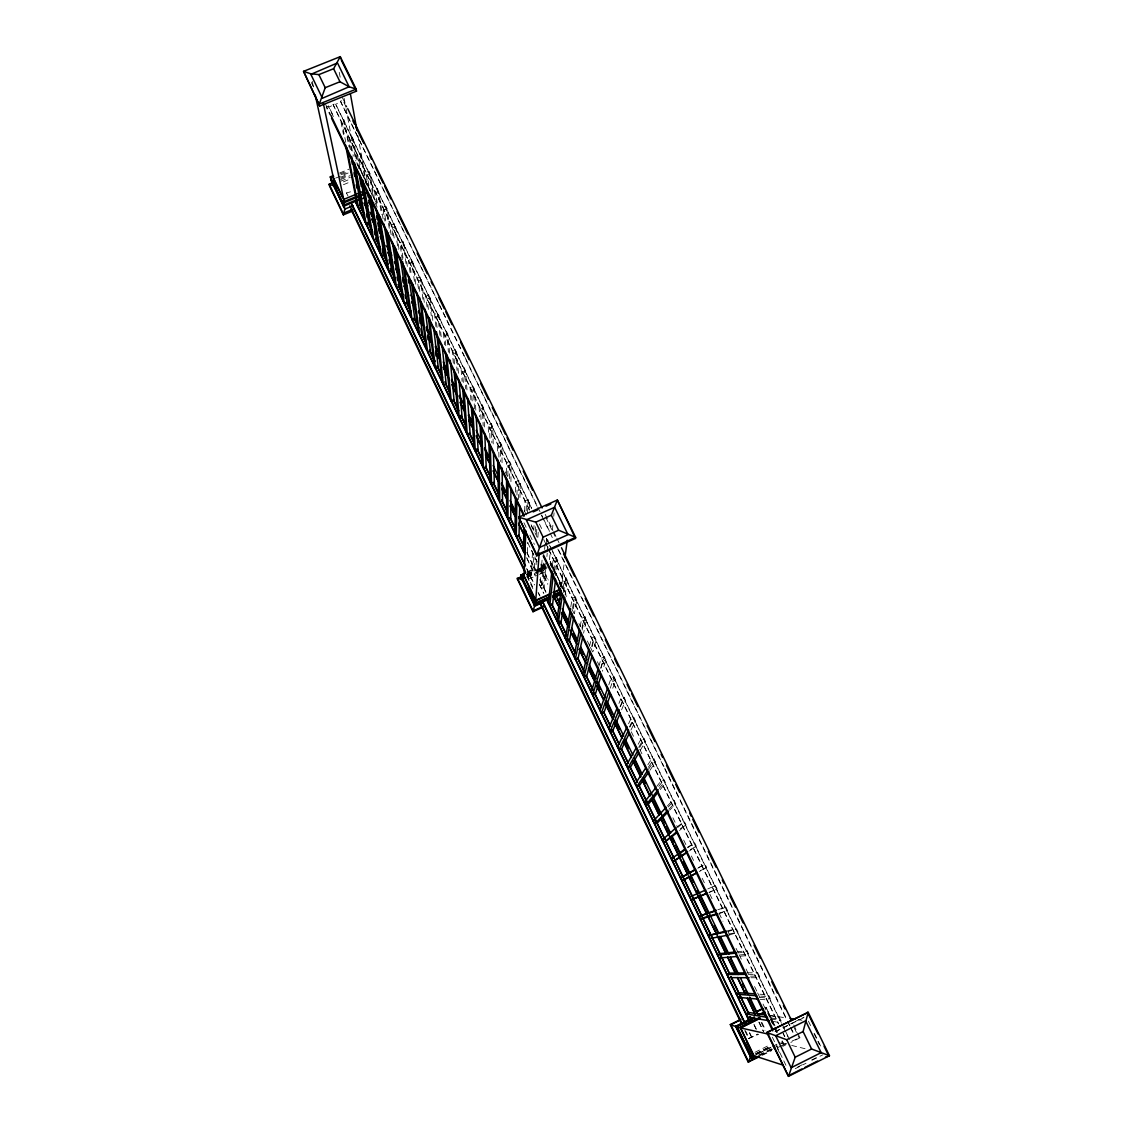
<?xml version="1.0" encoding="UTF-8"?>
<svg xmlns="http://www.w3.org/2000/svg" width="1133" height="1133" viewBox="0 0 1133 1133"><rect width="100%" height="100%" fill="white"/><g stroke="black" fill="none" stroke-linecap="round" stroke-linejoin="round"><path stroke-width="0.75" stroke-dasharray="5 3.75" d="M509.553 478.792L509.581 461.372L506.479 462.746L506.522 473.169M510.941 481.667L511.025 464.346L509.581 461.372M515.557 492.175L515.699 481.78L518.815 480.406L520.259 483.38L519.863 500.659M516.974 495.107L517.144 484.768L520.259 483.38M518.418 499.511L518.815 480.406M524.621 511.295L524.99 500.928L528.105 499.54L529.564 502.542L529.253 509.425M526.179 510.799L526.434 503.93L529.564 502.542M527.539 513.405L528.105 499.54M527.355 552.479L527.808 542.155M532.482 552.89L531.604 568.384L534.408 567.123L535.059 556.77M533.742 530.513L534.025 525.344M532.907 571.103L533.94 553.995M535.272 531.759L535.682 524.919M536.461 534.323L536.787 529.153M536.051 564.701L536.504 557.833M537.878 537.254L538.217 532.099M542.056 560.127L539.988 585.832L542.792 584.557L544.591 563.937M543.458 563.03L541.305 588.565L544.109 587.291L545.979 566.812M544.605 549.406L545.03 544.293M546.233 545.03L546.842 538.161L548.315 541.192M546.913 556.558L547.225 553.145M547.381 551.431L547.848 546.318M549.477 559.773L550.171 552.833M552.38 530.23L553.06 523.29M553.74 516.336L554.079 512.867M550.015 563.257L551.488 567.01M550.907 562.988L565.863 594.938M552.422 565.863L553.145 559.051L556.289 557.634L557.776 560.679L556.161 574.275M553.697 570.565L554.632 562.095L557.776 560.679M554.731 571.315L556.289 557.634M560.962 587.191L564.475 561.118M563.158 588.721L564.135 581.725L567.293 580.294L565.792 577.221L562.648 578.651L561.501 587.121L557.691 579.119M563.611 592.517L565.792 577.221M565.041 595.476L567.293 580.294M566.613 596.496L566.741 595.689M570.791 606.764L572.207 598.366L575.366 596.935L576.853 600.023L574.431 613.42M572.491 608.421L573.709 601.453L576.853 600.023M573.284 608.747L575.366 596.935M580.11 626.535L581.824 618.193L584.982 616.749L586.483 619.864L583.594 633.135M581.866 628.22L583.325 621.309L586.483 619.864M582.135 630.146L584.982 616.749M589.472 646.391L591.483 638.148L594.655 636.689L596.17 639.819L593.182 651.319M591.709 646.419L593.012 641.278L596.17 639.819M592.134 646.631L594.655 636.689M598.847 666.374L601.212 658.216L604.385 656.758L605.914 659.902L602.43 671.26M600.717 668.144L602.742 661.36L605.914 659.902M600.957 668.215L604.385 656.758M765.087 1009.97L765.95 1007.237L774.349 1025.747M608.789 684.842L610.999 678.412L614.185 676.939L615.715 680.097L611.678 691.286M610.191 688.241L614.185 676.939M618.93 703.466L620.842 698.721L624.042 697.234L625.586 700.421L621.578 709.853M620.091 706.78L624.042 697.234M620.445 706.595L622.385 701.908L625.586 700.421M628.546 723.803L630.755 719.158L633.942 717.656L635.5 720.871L630.911 730.105M629.41 727.018L633.942 717.656M630.061 726.947L632.299 722.358L635.5 720.871M638.176 744.254L640.712 739.707L643.912 738.206L645.484 741.435L640.23 750.457M638.729 747.355L643.912 738.206M639.706 747.412L642.284 742.936L645.484 741.435M647.835 764.803L650.739 760.399L653.953 758.883L655.525 762.127L649.86 770.369M648.359 767.253L653.953 758.883M648.388 769.434L652.311 763.642L655.525 762.127M656.658 786.543L660.822 781.204L664.037 779.674L665.623 782.945L660.256 789.545M658.726 786.401L664.037 779.674M659.25 788.398L662.408 784.461L665.623 782.945M667.408 805.96L670.977 802.136L674.192 800.606L675.792 803.878L669.674 810.194M668.144 807.022L674.192 800.606M668.966 809.174L672.563 805.421L675.792 803.878M677.378 826.566L684.403 821.652L686.017 824.951L679.503 830.503M677.973 827.317L684.403 821.652M680.225 828.705L686.017 824.951M687.419 847.3L694.685 842.839L696.299 846.153L689.402 850.94M687.844 847.739L694.685 842.839M690.351 849.608L696.299 846.153M698.735 867.453L705.023 864.153L706.652 867.496L699.344 871.504M697.786 868.275L705.023 864.153M700.321 870.753L706.652 867.496M797.802 1066.989L803.948 1063.887M811.625 1060.021L819.315 1056.154M795.224 1068.688L806.002 1063.278M812.163 1060.176L822.926 1054.752M774.986 1031.667L793.355 1022.49M794.884 1021.725L804.076 1017.137M775.454 1031.752L804.586 1017.222M755.003 1052.302L768.67 1045.462M755.541 1053.704L770.837 1046.042M755.909 1053.817L770.794 1046.396M756.674 1054.058L770.497 1047.133M753.969 1055.715L770.907 1047.246M772.437 1046.467L777.054 1044.159M758.204 1053.931L773.966 1046.042M758.997 1055.092L774.377 1047.388M759.379 1055.205L771.7 1049.045M773.244 1048.28L777.861 1045.957M760.144 1055.446L772.508 1049.271M761.914 1055.035L771.361 1050.149M762.495 1055.205L771.686 1050.603M777.833 1047.529L783.965 1044.456L782.223 1040.845M782.705 1045.362L786.415 1043.507M793.766 1024.997L799.969 1037.729L790.551 1041.624M772.579 1021.343L777.635 1022.207L780.934 1020.564L779.235 1017.08L775.935 1018.723L770.922 1017.916M744.763 1030.563L748.587 1038.522L757.538 1034.075M748.587 1038.522L758.742 1034.245M760.002 999.292L766.829 999.915L770.114 998.286L768.429 994.816L765.143 996.445L758.359 995.921M750.896 977.737L756.093 977.765L759.379 976.15L757.708 972.695L754.422 974.323L747.539 974.38M740.458 956.181L745.429 955.756L748.701 954.142L747.044 950.714L743.758 952.329L738.504 952.867M729.779 934.824L738.093 932.275L736.436 928.876L728.165 931.496M717.855 909.728L725.899 907.165L727.542 910.55L719.483 913.566M707.785 888.938L715.433 885.595L717.062 888.952L708.932 892.563M725.899 907.165L717.883 910.252M712.175 887.167L715.433 885.595M612.542 681.57L615.715 680.097M526.972 571.953L534.719 568.469M540.908 565.679L545.554 563.583M526.944 572.519L534.677 569.049M540.866 566.259L545.497 564.177M526.944 573.78L535.711 569.842L534.408 567.123M540.767 567.421L547.706 564.432M526.873 574.247L545.341 565.919M526.902 574.629L538.104 569.616M539.662 568.908L546.035 566.018M527.199 575.097L534.96 571.599M536.518 570.89L545.837 566.698M527.128 575.465L535.073 571.882M536.66 571.159L546.191 566.868M527.142 576.23L537.991 571.344M539.535 570.65L547.281 567.151M527.114 576.796L534.847 573.312M536.391 572.618L547.225 567.732M527.029 577.717L538.076 572.731M539.662 572.023L545.979 569.177M528.502 579.204L537.722 575.054M539.251 574.36L546.927 570.89M511.025 464.346L507.91 465.705L507.924 476.072M502.061 462.76L501.834 445.411L500.404 442.465L497.302 443.824L497.529 454.262M501.834 445.411L498.732 446.77L498.931 457.151M493.209 443.966L492.699 426.589L491.283 423.657L488.181 425.002L488.578 435.454M492.699 426.589L489.612 427.934L489.966 438.344M484.457 426.999L483.621 407.866L482.205 404.948L479.117 406.294L479.656 416.76M483.621 407.866L480.534 409.211L481.043 419.621M475.803 410.146L474.585 389.256L473.183 386.353L470.096 387.684L470.903 399.907M474.585 389.256L471.498 390.588L472.277 402.753M466.966 389.908L465.606 370.746L464.204 367.871L461.131 369.188L462.094 381.41M465.606 370.746L462.533 372.077L463.595 385.985M458.426 373.253L456.684 352.349L455.296 349.488L452.223 350.805L453.483 364.769M456.684 352.349L453.611 353.666L454.843 367.574M449.617 353.213L447.804 334.065L446.416 331.204L443.357 332.521L444.603 344.729M447.804 334.065L444.745 335.368L445.949 347.534M441.176 336.742L438.981 315.866L437.607 313.034L434.548 314.337L435.908 326.545M438.981 315.866L435.922 317.169L437.267 329.321M432.806 320.384L430.2 297.781L428.826 294.962L425.781 296.251L427.268 308.445M430.2 297.781L427.155 299.07L428.614 311.221M410.104 272.557L408.404 260.406L411.435 259.131L412.794 261.907L409.749 263.182L411.435 275.305M424.294 302.369L421.476 279.794L420.116 276.99L417.071 278.279L418.672 290.459M421.476 279.794L418.431 281.083L420.23 294.948M402.357 259.967L399.793 242.618L402.824 241.357L404.169 244.133L401.139 245.394L403.164 259.23M709.357 892.181L717.062 888.952M398.972 248.92L395.587 226.444L394.242 223.683L391.225 224.943L393.123 237.066M395.587 226.444L392.556 227.705L394.695 241.513M391.154 234.743L387.047 208.854L385.716 206.121L382.699 207.367L384.965 221.19M387.047 208.854L384.03 210.101L385.985 222.167M383.124 218.924L378.564 191.364L377.232 188.644L374.23 189.891L377.176 207.141M378.564 191.364L375.547 192.61L377.884 206.376M341.33 174.624L347.675 172.018M335.694 178.108L348.128 172.995M340.58 177.258L348.341 174.071M340.863 178.306L348.922 174.992M340.651 179.552L350.111 175.657M340.693 181.223L350.295 177.286M374.57 199.762L370.123 173.972L368.806 171.267L365.803 172.499L368.551 187.993M343.356 181.875L349.771 179.241M343.441 184.707L349.7 182.13M370.123 173.972L367.12 175.204L369.84 190.656M346.67 193.743L346.5 192.922L350.635 191.803M361.554 173.321L358.736 157.912L361.724 156.68L360.421 153.989L357.419 155.207L360.266 170.672M339.673 172.981L349.049 169.129M339.9 174.043L347.704 170.856M358.779 168.562L353.383 139.472L352.08 136.796L349.091 138.014L352.023 153.437M353.383 139.472L350.394 140.69L353.298 156.071M350.309 149.683L343.781 119.701L340.806 120.919L343.483 134.6M345.083 122.364L342.095 123.582L345.763 142.333M332.38 114.008L328.528 106.049L326.134 107.012L329.986 114.971M536.971 506.097L340.452 101.219L342.846 100.256L346.712 108.216M529.182 509.581L333.074 104.562L335.453 103.599L531.703 508.108M333.357 116.6L328.726 107.04L333.201 105.242M531.674 508.462L335.58 104.278L340.651 102.225M719.427 912.986L727.542 910.55M727.967 930.632L736.436 928.876M729.553 933.918L738.093 932.275M737.045 951.791L747.044 950.714M740.316 954.921L748.701 954.142M747.228 972.85L757.708 972.695M750.584 976.15L759.379 976.15M759.846 994.207L768.429 994.816M759.747 997.408L770.114 998.286M767.919 1011.287L775.043 1026.767M769.845 1015.437L786.741 1017.972M798.581 1019.742L801.952 1020.238M769.066 1015.536L779.235 1017.08M770.695 1018.907L780.934 1020.564M781.402 1042.927L789.984 1045.023M791.698 1045.447L807.149 1049.215M781.331 1043.068L783.724 1043.96L781.812 1040.745M778.64 1042.487L783.965 1044.456L781.841 1041.213M808.41 1021.145L810.704 1025.832M814.528 1033.65L820.646 1046.156M813.99 1033.551L819.343 1044.47M342.322 97.551L346.967 107.097M545.2 514.34L552.946 530.258M553.725 531.844L556.048 536.617M556.813 538.203L559.135 542.976M545.724 517.172L555.014 536.263M794.29 1027.957L798.935 1037.516M340.452 101.219L382.246 187.172M383.025 188.772L438.74 303.389M439.519 304.975L464.275 355.918M465.054 357.504L537.028 505.559M537.807 507.145L542.452 516.69M543.217 518.291L549.406 531.023M558.696 550.128L588.877 612.217M589.656 613.803L663.952 766.616M664.717 768.216L786.996 1019.728M787.775 1021.329L790.098 1026.101M790.876 1027.688L793.964 1034.061M541.616 515.628L549.335 531.533M550.114 533.119L552.437 537.892M557.847 549.023L786.628 1019.672M787.407 1021.258L789.729 1026.031M790.494 1027.617L793.582 1033.976M539.435 524.041L541.758 528.814M546.389 538.373L550.256 546.333M551.02 547.919L781.274 1022.504M782.053 1024.105L788.228 1036.837M546.347 538.699L548.655 543.472M549.434 545.072L551.743 549.845M552.522 551.431L782.577 1025.648M783.342 1027.234L789.531 1039.967M333.074 104.562L529.649 510.133M545.837 543.528L548.145 548.301M548.924 549.902L778.654 1023.85M783.271 1033.395L784.815 1036.582M543.713 539.563L547.692 547.791M548.471 549.378L778.399 1023.779M783.03 1033.324L784.574 1036.511M565.976 594.131L550.199 561.501L563.214 589.103M765.95 1007.237L774.958 1025.847M362.234 174.199L374.74 200.059M775.099 1027.291L777.351 1031.936M365.123 181.153L368.933 189.041M550.78 564.843L554.618 572.774M767.494 1012.69L774.236 1026.625M774.986 1028.169L777.238 1032.814M524.211 510.473L527.284 516.832M531.136 524.791L537.297 537.538M553.485 570.975L555.793 575.748M559.15 582.844L561.444 587.588M571.967 609.186L574.275 613.959M578.906 623.518L580.45 626.705M587.376 641.023L589.684 645.81M590.463 647.396L592.771 652.169M597.388 661.729L598.932 664.915M631.293 731.791L633.602 736.563M639.763 749.295L642.071 754.082M672.889 817.771L677.52 827.317M683.681 840.063L685.989 844.836M691.385 855.981L694.472 862.355M702.163 878.273L704.485 883.046M709.867 894.192L712.954 900.565M719.115 913.297L722.967 921.256M727.598 930.816L729.907 935.589M736.068 948.335L738.376 953.108M739.155 954.694L741.464 959.481M746.08 969.027L748.389 973.799M754.564 986.546L756.872 991.318M757.637 992.905L759.946 997.691M763.033 1004.05L766.106 1010.424M770.1 1018.808L773.839 1026.54M774.59 1027.943L776.898 1032.715M374.981 202.637L377.289 207.41M505.233 471.852L507.542 476.639M531.434 526.024L532.977 529.21M325.568 104.321L330.963 115.467M311.292 82.426L315.087 90.272M523.942 522.78L526.179 527.411M529.918 535.144L534.394 544.421M772.366 1037.205L786.798 1067.074M777.21 1048.082L779.49 1052.784M540.767 564.107L548.457 580.025M761.942 1022.561L765.016 1028.934M541.333 566.67L548.245 581.002M761.135 1022.391L764.987 1030.35M531.674 550.355L537.042 561.515M540.129 567.888L547.806 583.835M759.138 1022.193L763.741 1031.752M527.794 542.834L537 561.94M540.073 568.313L547.749 584.231M758.841 1022.136L763.444 1031.696M542.792 584.557L544.109 587.291M526.93 552.493L535.371 570.041M539.974 579.614L546.885 593.975M754.139 1024.685L756.447 1029.458M526.902 552.791L535.342 570.324M539.945 579.884L546.078 592.644M753.955 1024.643L756.249 1029.415M526.661 557.592L535.088 575.125M539.676 584.67L543.5 592.644M526.972 558.583L535.399 576.116M539.237 584.09L543.84 593.664M346.5 192.922L348.029 196.108M527.057 569.049L534.705 584.996M538.529 592.956L540.059 596.142M749.692 1032.843L751.986 1037.63M526.59 568.582L534.252 584.543M538.076 592.517L539.62 595.703M749.395 1032.772L751.689 1037.545M526.661 574.389L533.544 588.749M745.514 1030.747L749.338 1038.72M526.916 576.201L533.02 588.962M312.212 81.279L313.714 88.162M328.528 106.049L328.726 107.04M343.781 119.701L349.063 147.092M339.234 72.3L340.212 77.511M344.12 98.359L345.749 107.04M346.075 108.782L355.833 160.9M352.08 136.796L357.518 165.97M357.901 135.691L366.341 182.399M360.421 153.989L365.69 183.22M370.675 190.613L370.859 191.675L358.41 165.291L375.476 201.575M368.806 171.267L373.295 197.128M377.232 188.644L381.566 214.562M385.716 206.121L389.865 232.081M394.242 223.683L398.193 249.699M402.824 241.357L406.067 263.947M404.169 244.133L407.625 268.365M411.435 259.131L414.508 281.749M412.794 261.907L415.811 284.454M420.116 276.99L422.977 299.65M428.826 294.962L431.291 315.909M437.607 313.034L440.029 335.736M446.416 331.204L448.441 352.179M455.296 349.488L457.081 370.477M464.204 367.871L465.748 388.86M473.183 386.353L474.543 409.084M482.205 404.948L483.168 425.923M491.283 423.657L491.878 442.861M500.404 442.465L500.701 461.641M799.969 1037.729A65.289 6.855 -25.8 0 1 790.82 1042.402M785.452 1045.065A65.289 6.855 -25.8 0 1 782.733 1046.382"/><path stroke-width="1.5" d="M510.912 488.592L510.771 518.036L507.995 519.268L507.938 481.256M514.963 533.77L515.487 497.373M516.917 498.548L516.251 536.461L519.041 535.215L519.735 505.842M542.608 607.387L533.02 611.735L517.342 578.935L522.157 575.946M550.029 597.02L534.521 604.045L520.769 575.309L525.429 572.647M523.262 551.035L524.027 528.573M524.565 553.74L525.4 531.405M524.027 578.198L525.854 530.74M533.02 611.735L535.017 604.016M536.759 555.821L543.104 537.184L535.81 522.157L518.702 517.229L536.759 555.821L575.479 538.43L575.635 537.368L557.351 500.021L518.702 517.229L536.83 554.802L575.635 537.368L558.654 530.23L551.332 515.232L557.351 500.021L575.479 538.43M534.521 604.045L535.767 600.263L549.802 593.904M539.181 553.017L535.654 601.821L534.408 605.645L548.301 599.343M539.549 547.791L526.279 519.905L554.632 507.272L568.03 534.677L539.577 547.437M548.429 603.365L551.884 570.975M553.315 573.949L549.746 606.113L552.55 604.838L555.567 579.36M564.942 557.634L567.279 540.257M556.898 620.997L561.033 590.505M562.421 593.975L558.229 623.759L561.033 622.484L564.786 597.162M565.424 638.715L570.508 608.449M571.584 613.647L566.755 641.505L569.573 640.202L573.822 616.763M573.978 656.531L579.43 629.863M580.776 633.404L575.323 659.335L578.156 658.032L582.858 636.463M825.461 1057.103L829.455 1055.729L811.596 1048.988L803.099 1031.554L808.197 1012.321L766.729 1032.531L788.483 1076.35L829.455 1055.729L808.197 1012.321L766.729 1032.531M582.589 674.447L588.664 649.691M590.42 651.56L583.948 677.251L586.781 675.948L591.908 656.248M591.256 692.461L598.366 668.003M599.697 671.543L592.616 695.28L595.448 693.962L601.425 674.503M340.636 58.732L340.254 56.65L333.612 68.716L339.971 81.746L349.134 86.759L356.159 89.125L319.308 104.009L325.213 87.694L318.869 74.622L310.555 73.716L303.545 71.351L319.733 106.006L356.498 91.15L356.159 89.125L340.254 56.65L303.545 71.351L319.733 106.006M752.794 1059.44L753.969 1055.715L740.67 1027.957L736.747 1026.54L752.794 1059.44L737.087 1026.625L754.04 1018.185M599.952 710.561L607.685 688.057M609.172 691.116L601.326 713.393L604.158 712.076L610.517 694.487M795.196 1057.231L788.483 1076.35L767.409 1032.673L786.727 1039.74L795.196 1057.231L811.596 1048.988M608.704 728.76L617.018 708.21M619.156 709.725L610.078 731.606L612.925 730.275L620.247 712.997M364.387 190.868L343.71 199.394L342.704 203.289L366.171 193.616M344.375 202.524L343.37 206.404L365.18 197.397M617.499 747.058L627.073 726.904M628.574 730.02L618.887 749.919L621.734 748.587L629.381 733.193M626.351 765.455L636.491 747.284M637.992 750.4L627.739 768.33L630.585 766.984L638.474 753.459M635.231 783.951L645.895 767.749M647.41 770.893L636.633 786.84L639.494 785.495L648.926 771.743M655.625 787.874L644.181 802.546L647.042 801.187M658.202 789.715L645.583 805.45L648.444 804.09L658.103 792.194M653.16 821.241L666.218 807.234M667.762 810.421L654.577 824.173L657.452 822.799L668.456 811.455M676.118 827.685L662.196 840.035L665.085 838.661M676.387 831.99L663.612 842.98L676.911 832.727M684.729 849.24L671.288 858.941L674.177 857.554M678.27 854.608L685.111 849.708M687.632 851.492L672.719 861.901L686.64 852.852M680.423 877.933L695.676 869.209M683.312 876.545L694.897 869.932M697.248 872.438L681.854 880.922L696.427 873.104M789.319 1075.288L801.895 1068.971M805.039 1067.385L817.601 1061.054M786.727 1039.74L803.099 1031.554M758.6 1056.225L752.425 1059.313L753.601 1055.588L740.316 1027.872L768.811 1034.217M740.968 1019.289L730.303 1024.586L748.148 1061.933L758.983 1056.338M759.422 1056.749L748.148 1061.933M735.699 1026.314L751.689 1059.058L735.699 1026.314L754.096 1017.179M758.685 1014.885L764.817 1011.84M754.465 1017.236L736.053 1026.385L738.433 1027.277M759.068 1014.956L763.67 1012.661M730.303 1024.586L736.11 1026.668L753.672 1018.128M761.107 1014.247L764.449 1012.775M761.758 1014.361L764.832 1012.831M740.798 1026.88L759.096 1017.774M741.138 1026.951L759.478 1017.831M741.846 1027.107L760.243 1017.958M740.67 1027.957L759.096 1018.794M756.221 1011.712L762.325 1008.682M739.976 1020.139L730.799 1024.699L748.686 1062.117L750.428 1056.593L751.901 1057.075M756.773 1011.797L762.891 1008.767M692.504 895.651L689.615 897.053L705.732 889.986M552.932 592.488L560.722 588.962M535.725 600.802L549.746 594.457M554.419 592.332L559.093 590.222M550.086 596.482L534.564 603.521L520.783 574.743L524.112 575.918L535.767 600.263M553.187 595.066L560.962 591.553M553.131 595.618L560.877 592.106M549.916 598.097L534.45 605.107L520.727 576.442L534.861 606.127L542.778 602.544M553.003 596.694L560.736 593.196M552.946 597.247L560.665 593.734M553.867 597.516L561.784 593.919M544.293 605.872L533.062 610.956L517.356 578.099L522.285 579.855M557.11 600.051L560.325 598.592M520.769 575.309L525.4 573.227M517.342 578.935L522.129 576.782M543.104 537.184L558.654 530.23M535.81 522.157L551.332 515.232M533.133 511.904L537.948 509.765M545.979 506.182L550.808 504.029M693.948 898.639L706.284 893.47M691.045 900.041L707.304 893.243M365.973 192.553L342.478 202.255L330.312 176.819L333.428 175.53M355.635 200.215L343.157 205.37L331.02 180.02L344.871 209.095L343.37 214.859L353 210.88M352.901 205.767L344.871 209.095L343.993 204.974M354.303 208.684L343.03 213.344L329.137 184.254L332.337 182.937M368.777 202.694L371.992 201.362M342.704 203.289L330.553 177.881L333.668 176.606M325.213 87.694L339.971 81.746M322.268 98.316L349.134 86.759L337.478 62.924L310.697 74.41M318.869 74.622L333.612 68.716M716.24 910.238L698.849 916.257L714.711 911.258M703.196 917.857L716.183 913.963M700.293 919.274L717.883 914.034M726.281 930.986L708.139 935.575L726.494 931.836M709.598 938.606L728.094 935.136M735.374 951.975L720.39 953.575L717.472 955.006L736.747 953.037M718.945 958.051L737.144 956.464M745.486 972.879L729.779 973.105L726.862 974.536L745.811 974.38M728.335 977.609L749.154 977.722M754.691 993.839L739.24 992.735L736.308 994.179L756.66 995.78M737.795 997.267L758.289 999.136M790.126 1018.468L795.196 1019.233M765.681 1015.026L748.743 1012.477L745.811 1013.936L767.565 1017.392M747.298 1017.023L769.208 1020.776M736.11 1026.668L737.484 1026.98M752.071 1055.092L782.804 1065.048M341.387 60.276L356.498 91.15M807.418 1012.236L818.012 1033.877M824.073 1046.241L828.605 1055.517M347.746 108.683L542.112 507.981M561.472 547.749L791.443 1020.224M352.901 120.934L354.459 124.12M356.003 127.307L363.75 143.211M369.939 155.943L371.497 159.13M375.363 167.089L383.11 182.994M384.654 186.18L390.843 198.912M397.046 211.644L407.88 233.922M417.171 253.013L427.24 273.704M431.121 281.664L432.664 284.836M438.853 297.568L444.278 308.714M445.821 311.887L452.025 324.619M460.536 342.124L469.062 359.628M480.675 383.492L488.422 399.411M492.289 407.37L496.155 415.329M500.035 423.275L505.445 434.421M507.003 437.607L513.192 450.339M523.262 471.016L532.552 490.107M563.526 553.768L574.374 576.046M585.209 598.323L593.734 615.828M599.923 628.56L601.467 631.732M605.348 639.692L610.758 650.838M614.638 658.783L618.505 666.742M627.031 684.247L630.118 690.62M631.676 693.793L637.865 706.525M647.155 725.616L654.902 741.534M661.091 754.266L662.649 757.453M666.516 765.398L674.262 781.317M675.806 784.503L679.687 792.449M689.742 813.14L691.3 816.327M692.844 819.513L699.033 832.231M708.337 851.336L716.07 867.241M722.273 879.973L723.817 883.159M730.006 895.891L735.43 907.023M739.311 914.982L743.177 922.942M754.011 945.219L760.215 957.952M771.828 981.815L777.252 992.961M783.441 1005.679L784.985 1008.866M330.963 115.467L524.211 515.161M543.472 554.972L772.918 1029.515M310.555 73.716L322.126 97.65M331.516 118.158L524.013 516.365M543.259 556.19L772.72 1030.846M364.911 199.578L367.97 205.951M371.043 212.31L375.66 221.87M378.734 228.229L382.572 236.188M387.174 245.748L391.777 255.293M394.851 261.666L399.467 271.212M402.541 277.585L407.144 287.131M410.982 295.09L415.584 304.65M418.658 311.008L423.275 320.568M426.348 326.927L430.951 336.473M435.554 346.032L440.171 355.578M443.244 361.951L447.847 371.497M451.685 379.456L456.287 389.016M459.361 395.375L464.742 406.52M468.58 414.48L473.183 424.025M476.257 430.398L482.403 443.13M484.712 447.903L490.079 459.049M493.152 465.422L499.299 478.154M501.607 482.927L506.975 494.073M510.048 500.446L516.195 513.178M556.133 595.944L559.971 603.903M562.28 608.69L569.191 623.008M571.485 627.781L577.632 640.527M580.705 646.886L586.852 659.618M589.16 664.405L596.071 678.724M597.601 681.91L605.277 697.829M606.821 701.015L614.497 716.934M616.026 720.121L623.716 736.039M625.246 739.212L632.922 755.13M634.466 758.317L642.142 774.236M643.686 777.422L670.566 833.137M672.096 836.324L718.945 933.422M720.475 936.609L728.93 954.113M730.459 957.3L738.135 973.219M740.444 977.991L748.12 993.91M749.664 997.097L758.104 1014.601M370.703 212.919L373.012 217.706M379.158 230.452L380.688 233.639M386.835 246.385L389.143 251.158M394.525 262.318L396.833 267.091M402.98 279.851L404.523 283.038M418.346 311.717L422.198 319.676M426.801 329.236L428.345 332.422M435.256 346.769L437.565 351.556M443.711 364.302L446.784 370.675M451.401 380.235L454.475 386.608M459.092 396.168L462.165 402.541M468.311 415.287L471.385 421.66M484.457 448.753L488.295 456.712M501.367 483.805L505.205 491.779M511.351 504.525L514.424 510.898M562.846 611.282L567.463 620.842M573.61 633.588L576.683 639.961M580.521 647.934L583.594 654.308M589.741 667.054L595.122 678.2M597.431 682.987L600.504 689.36M606.651 702.106L612.811 714.852M615.885 721.225L619.723 729.199M625.104 740.345L628.942 748.318M635.089 761.064L641.236 773.811M644.323 780.184L645.852 783.37M653.543 799.303L660.454 813.65M661.998 816.836L665.071 823.209M666.601 826.396L669.674 832.769M671.218 835.956L674.291 842.329M675.834 845.515L678.908 851.889M683.511 861.448L688.892 872.608M690.436 875.795L693.509 882.168M697.347 890.127L698.891 893.314M700.421 896.5L708.111 912.433M714.257 925.194L717.331 931.567M719.639 936.34L727.329 952.272M730.403 958.645L738.079 974.578M742.696 984.138L744.239 987.325M745.769 990.511L747.313 993.698M749.607 998.485L755.768 1011.231M364.146 202.849L368.763 212.409M371.836 218.796L376.439 228.356M380.291 236.33L384.894 245.889M387.968 252.262L392.584 261.836M395.658 268.209L399.496 276.183M404.113 285.743L408.716 295.302M411.789 301.675L416.406 311.249M419.479 317.622L424.082 327.182M427.934 335.156L432.537 344.715M435.61 351.103L440.227 360.662M443.3 367.035L449.447 379.796M451.755 384.569L457.123 395.729M460.21 402.102L464.813 411.676M468.651 419.635L473.268 429.209M476.342 435.582L481.723 446.742M485.561 454.715L490.178 464.275M493.252 470.648L499.398 483.409M501.707 488.181L507.074 499.341M510.147 505.715L516.294 518.475M518.602 523.248L523.984 534.408M553.952 596.581L559.334 607.741M561.642 612.528L568.554 626.875M570.097 630.061L577.009 644.408M579.317 649.181L586.228 663.527M588.537 668.314L595.448 682.661M596.992 685.847L603.903 700.194M605.447 703.381L613.123 719.328M615.431 724.1L622.343 738.447M623.886 741.633L631.563 757.58M633.106 760.767L640.796 776.714M642.326 779.901L650.016 795.833M651.546 799.02L659.236 814.967M660.766 818.153L687.66 873.954M689.204 877.14L726.083 953.646M727.627 956.833L736.082 974.366M737.611 977.567L745.302 993.499M747.61 998.286L755.286 1014.219M364.302 203.657L366.596 208.43M371.978 219.575L374.272 224.348M380.419 237.094L381.948 240.281M388.095 253.013L390.389 257.8M395.771 268.946L398.065 273.719M404.212 286.451L406.52 291.238M411.888 302.384L414.196 307.156M419.564 318.302L421.858 323.075M428.005 335.821L431.078 342.194M435.681 351.74L438.754 358.113M443.357 367.673L447.195 375.632M452.563 386.778L454.871 391.551M460.239 402.697L464.077 410.656M468.694 420.216L471.753 426.589M476.37 436.134L480.973 445.694M485.575 455.254L488.649 461.613M493.252 471.172L497.854 480.732M501.692 488.691L506.295 498.237M510.133 506.21L514.75 515.756M518.588 523.715L523.191 533.275M553.895 596.978L557.733 604.937M561.571 612.896L567.704 625.628M570.777 632.002L576.145 643.147M579.218 649.521L585.364 662.253M588.438 668.626L593.805 679.772M596.879 686.145L603.011 698.891M605.319 703.664L612.995 719.582M614.525 722.769L621.436 737.101M623.745 741.874L630.656 756.207M632.95 760.994L640.627 776.912M642.156 780.099L649.832 796.017M652.141 800.79L659.052 815.123M661.346 819.91L667.493 832.642M669.801 837.429L686.683 872.452M688.213 875.639L715.079 931.368M717.387 936.155L725.828 953.66M728.137 958.447L735.813 974.366M737.342 977.552L745.018 993.471M747.327 998.258L755.003 1014.177M359.586 204.733L364.189 214.307M368.027 222.28L371.865 230.268M375.703 238.242L380.306 247.815M382.614 252.588L387.217 262.162M390.29 268.549L394.893 278.123M397.966 284.496L402.569 294.07M406.407 302.044L411.01 311.617M414.083 318.005L418.686 327.564M421.759 333.952L426.362 343.526M429.435 349.899L434.803 361.073M437.111 365.86L442.479 377.02M444.787 381.807L450.169 392.967M453.228 399.354L458.61 410.514M460.904 415.301L466.286 426.475M469.359 432.848L473.962 442.422M477.035 448.81L482.403 459.97M485.476 466.357L490.844 477.517M493.152 482.304L499.285 495.064M501.593 499.851L506.961 511.025M510.034 517.399L516.181 530.159M518.475 534.946L523.857 546.12M552.253 605.135L557.634 616.31M559.929 621.082L566.84 635.443M569.148 640.23L575.281 652.99M577.589 657.777L583.736 670.538M586.03 675.325L592.941 689.685M594.471 692.872L601.382 707.233M603.691 712.02L610.602 726.366M612.132 729.567L619.043 743.914M621.337 748.701L628.249 763.061M629.792 766.248L637.468 782.209M638.998 785.396L729.581 973.629M731.111 976.816L748.771 1013.511M750.301 1016.698L751.845 1019.898M360.45 206.872L364.288 214.831M368.126 222.804L371.964 230.778M375.788 238.751L380.391 248.311M383.464 254.684L388.067 264.258M391.14 270.631L394.964 278.605M398.802 286.578L402.64 294.538M406.478 302.511L411.081 312.071M414.14 318.458L418.743 328.018M421.816 334.391L426.419 343.965M429.492 350.338L434.86 361.498M437.154 366.271L442.521 377.431M445.595 383.818L450.198 393.378M453.271 399.751L458.638 410.911M460.933 415.698L466.3 426.858M469.374 433.231L473.976 442.791M477.05 449.164L482.417 460.324M485.476 466.711L490.844 477.857M493.152 482.644L499.285 495.404M501.593 500.177L506.961 511.337M510.02 517.71L516.166 530.471M518.461 535.258L523.828 546.403M551.445 603.804L558.357 618.151M560.651 622.923L566.783 635.684M568.327 638.87L575.224 653.217M577.533 657.99L584.43 672.336M585.959 675.537L592.871 689.884M595.165 694.656L601.311 707.417M603.606 712.19L609.738 724.95M612.047 729.737L618.944 744.084M621.252 748.856L628.149 763.203M629.693 766.39L637.355 782.337M638.885 785.523L646.561 801.47M648.09 804.657L664.207 838.137M665.737 841.323L673.413 857.256M674.942 860.443L729.397 973.629M730.941 976.816L748.573 1013.483M750.117 1016.669L751.646 1019.856M355.889 202.41L525.131 554.405M546.573 599.003L748.743 1019.502M356.003 202.977L410.443 316.192M411.973 319.379L426.532 349.672L419.578 297.413M428.076 352.873L523.899 552.196M546.899 600.037L749.295 1021.031M351.853 204.082L525.528 565.863M542.353 600.929L745.103 1023.283M352.037 204.903L525.061 565.395M542.679 602.09L744.806 1023.198M349.885 205.795L525.131 571.202M539.662 601.51L742.455 1024.359M351.088 209.534L525.386 573.015M539.903 603.308L741.704 1024.175M343.71 199.394L333.414 177.881L330.312 176.819L330.553 177.881M333.64 178.943L342.463 197.369M524.083 576.485L535.003 599.286M334.108 181.082L337.776 188.729M528.403 586.724L534.932 600.363M746.973 1043.068L752.114 1053.817M343.37 214.859L329.491 185.826L329.137 184.254L333.739 185.826L333.116 183.022M315.229 95.045L334.348 182.144M323.344 103.443L343.993 200.668M345.494 144.854L357.575 206.39M346.755 147.446L358.736 208.826L361.427 207.707L351.612 156.51M351.697 160.787L352.349 164.2M353.992 172.768L354.657 176.181M356.3 184.75L356.966 188.163M358.609 196.731L360.252 205.285M354.601 162.911L366.242 224.433L368.933 223.314L360.053 175.403M353.652 162.005L365.067 221.997M359.756 177.98L361.356 186.563M366.483 214.01L367.12 217.437M362.163 180.983L372.601 237.661M362.801 180.175L373.791 240.125L376.482 238.992L368.183 192.695M350.479 94.322L356.98 130.522M367.545 193.545L368.168 196.986M368.791 200.428L369.415 203.869M370.958 212.466L371.582 215.907M374.372 231.387L374.995 234.828M370.08 196.604L380.178 253.424M370.76 195.811L381.368 255.888L384.073 254.755L376.057 208.345M376.595 216.091L377.19 219.533M377.785 222.989L378.394 226.43M378.989 229.886L379.583 233.327M382.288 248.849L382.883 252.291M378.351 214.038L387.798 269.257M379.64 216.686L388.987 271.736L391.692 270.603L383.988 224.093M389.058 259.471L389.639 262.927M386.381 229.843L395.445 285.162M387.67 232.506L396.635 287.655L399.354 286.507L392.245 241.641M397.046 277.103L397.598 280.559M395.771 248.424L404.339 303.658L407.044 302.511L400.275 257.559M394.468 245.734L403.136 301.151M402.682 279.185L403.206 282.655M405.048 294.807L405.586 298.276M402.626 261.709L410.854 317.226M404.184 266.142L412.072 319.747L414.791 318.585L408.857 277.033M408.319 279.582L408.829 283.052M411.321 281.253L418.629 333.385M412.639 283.958L419.833 335.906L422.567 334.745L416.986 293.121M419.692 320.03L420.173 323.514M420.881 328.74L421.349 332.224M421.122 301.888L427.651 352.165L430.384 350.989L425.172 309.309M426.504 327.536L426.957 331.02M427.608 336.246L428.047 339.73M428.331 317.155L434.279 365.931M429.449 318.161L435.497 368.494L438.23 367.319L433.613 327.338M435.582 352.547L435.978 356.031M436.502 331.771L442.153 382.331M438.216 338.016L443.385 384.894L446.133 383.719L442.097 345.438M445.311 351.712L450.084 398.816M446.643 354.487L451.316 401.394L454.064 400.204L450.283 360.167M453.951 369.995L458.044 415.386M455.296 372.785L459.29 417.978L462.052 416.788L459.007 380.221M462.505 386.65L466.045 432.027M463.864 389.455L467.306 434.647L470.068 433.443L467.589 398.618M471.356 406.889L474.104 448.767M472.603 407.965L475.364 451.387L478.126 450.183L476.101 415.372M480.024 423.728L482.191 465.592M481.383 426.575L483.451 468.226L486.227 467.008L484.768 433.967M488.762 440.68L490.32 482.502M490.207 445.269L491.595 485.151L494.356 483.933L493.45 452.648M497.642 459.474L498.492 499.497M499.03 462.349L499.766 502.174L502.542 500.942L502.117 467.971M506.536 478.381L506.706 516.591M821.156 1052.642L791.131 1067.739L775.666 1035.746L805.591 1020.791L821.156 1052.642"/></g></svg>
